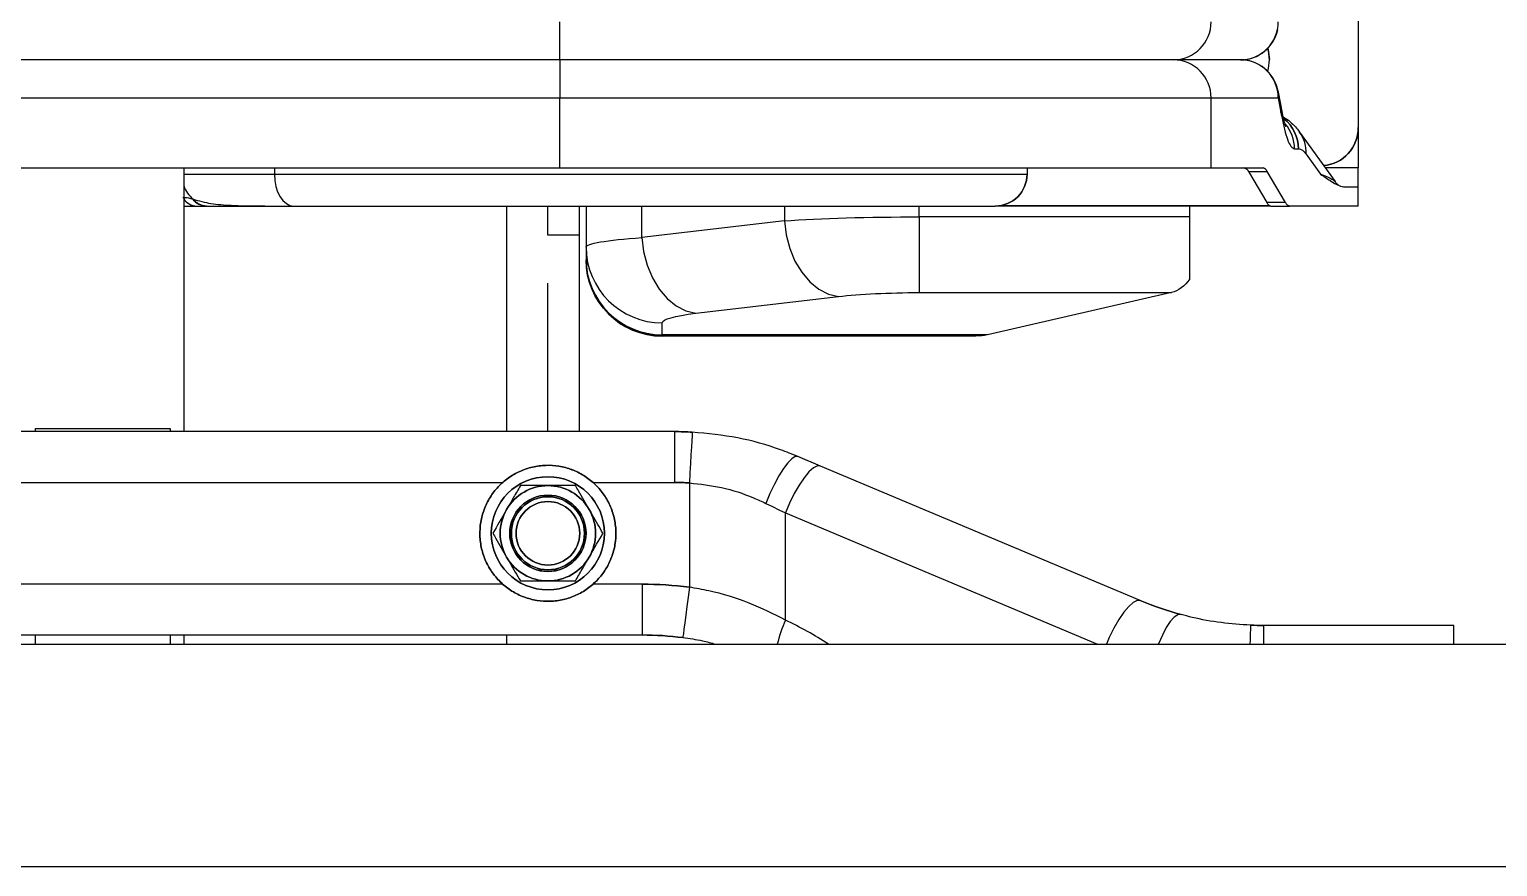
# Model space of a CAD drawing. Header units: inches. Extents: x -1851 to 6314, y -1304 to 4687.
# Drawn here: x -11.64 to -2.55, y 3146.52 to 3151.71 of the extents above; entities that cross this region are included whole.
import ezdxf

# ---------------------------------------------------------------- set-up
doc = ezdxf.new("R2010")
doc.units = ezdxf.units.IN
doc.header["$MEASUREMENT"] = 0

# ---------------------------------------------------------------- blocks, each defined once
blk = doc.blocks.new('2.4.20_7-7_Mid Plan View')
at = {"color": 7, "linetype": 'Continuous', "lineweight": 25}
for p, q in [((8.978616916656481, 1.149999979883432), (8.978616916656481, -1.149999972432852)), ((9.012066089630114, -0.08991097286343575), (9.012066089630114, 0.08991097286343575)), ((8.980066501617419, 0.08481782302260399), (8.980066501617419, -0.08481781557202339)), ((9.053566181182848, 0.07188011333346367), (9.053566181182848, -0.07188010588288307)), ((9.064566814422594, 0.07188011333346367), (9.064566814422594, -0.07188010588288307)), ((9.070566379547106, -0.07188010588288307), (9.070566379547106, 0.07188011333346367)), ((8.978616916656481, 0.01059669908136129), (8.980066501617419, 0.01059669908136129)), ((9.012066089630114, 0.01059669908136129), (9.012566768646227, 0.01059669908136129)), ((9.012566768646227, 0.01059669908136129), (9.012566768646227, -0.01059669628739357)), ((8.980066501617419, -0.01059669628739357), (8.978616916656481, -0.01059669628739357)), ((9.012566768646227, -0.01059669628739357), (9.012066089630114, -0.01059669628739357)), ((8.980066501617419, -0.01269999891519547), (8.978616916656481, -0.01269999891519547)), ((9.053566181182848, -0.01269999891519547), (9.012066089630114, -0.01269999891519547)), ((9.047566616058337, -0.01269999891519547), (9.047566616058337, -0.01473612524569035)), ((9.047566616058337, -0.01473612524569035), (9.047566616058337, -0.01628236658871174)), ((9.048649036407458, -0.01415961142629385), (9.048646175384516, -0.01416824106127024)), ((9.047566616058337, -0.03002114966511726), (9.047566616058337, -0.14038011059165)), ((8.980066501617419, -0.06349999830126762), (8.978616916656481, -0.06349999830126762)), ((9.047566616058337, -0.06349999830126762), (9.012066089630114, -0.06349999830126762)), ((9.042993747711169, -0.07000239565968513), (9.047566616058337, -0.07000239565968513)), ((9.042993747711169, -0.07493000105023384), (9.042993747711169, -0.07000239565968513)), ((9.053566181182848, -0.07188010588288307), (9.064566814422594, -0.07188010588288307)), ((9.053566181182848, -0.07188010588288307), (9.053566181182848, -0.1743337325751781)), ((9.070566379547106, -0.07188010588288307), (9.064566814422594, -0.07188010588288307)), ((9.064566814422594, -0.07188010588288307), (9.064566814422594, -0.1743337325751781)), ((9.070566379547106, -0.168394397944212), (9.070566379547106, -0.07188010588288307)), ((9.070566379547106, -0.07188010588288307), (9.076565944671618, -0.07188010588288307)), ((9.039223873138415, -0.07600000128149986), (9.039100849151598, -0.07600000128149986)), ((9.041102611541735, -0.07600000128149986), (9.039223873138415, -0.07600000128149986)), ((9.047566616058337, -0.07600000128149986), (9.041102611541735, -0.07600000128149986)), ((9.047566616058337, -0.07493000105023384), (9.042993747711169, -0.07493000105023384)), ((8.988065921783434, -0.08481781557202339), (8.980066501617419, -0.08481781557202339)), ((9.045239650726305, -0.1072132028639317), (9.04260083389281, -0.0847867988049984)), ((9.012066089630114, -0.08991097286343575), (9.004066669464098, -0.08991097286343575)), ((9.027100765228258, -0.08799999579787254), (9.027305805206286, -0.08799999579787254)), ((9.027100765228258, -0.1373486183583736), (9.027100765228258, -0.08799999579787254)), ((9.027305805206286, -0.08799999579787254), (9.029185497283923, -0.08799999579787254)), ((9.027305805206286, -0.139149721711874), (9.027305805206286, -0.08799999579787254)), ((9.004000865936266, -0.09225906059145927), (8.987587177276598, -0.09225906059145927)), ((9.03068276596068, -0.09327207878232002), (9.033321582794176, -0.1156984828412533)), ((8.982411586761462, -0.107378538697958), (8.99926587295531, -0.107378538697958)), ((9.006639682769762, -0.112899836152792), (9.008154117584215, -0.10929961130023)), ((8.985478603363024, -0.1632003895938396), (9.006639682769762, -0.112899836152792)), ((9.04585953903197, -0.1284263990819454), (9.033942424774157, -0.1284263990819454)), ((9.033942424774157, -0.1284263990819454), (9.033942424774157, -0.1681241057813168)), ((9.04585953903197, -0.171000000089407), (9.04585953903197, -0.1284263990819454)), ((9.033942424774157, -0.1681241057813168), (9.027305805206286, -0.139149721711874)), ((9.047566616058337, -0.1837557666003704), (9.047566616058337, -0.14038011059165)), ((9.053566181182848, -0.1453801058232784), (9.052566730499255, -0.1453801058232784)), ((9.070566379547106, -0.1789599172770977), (9.070566379547106, -0.168394397944212)), ((9.036112987518298, -0.171000000089407), (9.04585953903197, -0.171000000089407)), ((9.04585953903197, -0.171000000089407), (9.047566616058337, -0.171000000089407)), ((9.053566181182848, -0.1743337325751781), (9.064566814422594, -0.1743337325751781)), ((9.053566181182848, -0.1743337325751781), (9.053566181182848, -0.1825082562863827)), ((9.064566814422594, -0.1743337325751781), (9.064566814422594, -0.1848992519080639)), ((9.053014003753649, -0.1802006028592587), (9.048118793487536, -0.1830937527120113)), ((9.053014003753649, -0.1802006028592587), (9.053014003753649, -0.1831702701747417)), ((8.981566631317126, -0.2125000022351742), (8.981566631317126, -0.1825890205800533)), ((9.047566616058337, -0.1837557666003704), (9.047566616058337, -0.1867254488170147)), ((9.048118793487536, -0.1860634349286556), (9.048118793487536, -0.1830937527120113)), ((9.048118793487536, -0.1860634349286556), (9.053014003753649, -0.1831702701747417)), ((9.047566616058337, -0.1975000016391277), (9.047566616058337, -0.1867254488170147)), ((9.064566814422594, -0.1848992519080639), (9.062281810760485, -0.1853283308446407)), ((9.065760814666735, -0.1848357133567333), (9.063310825347887, -0.1852980367839336)), ((9.059206211090075, -0.188246127218008), (9.051401340484606, -0.1938375644385815)), ((9.055711948394762, -0.1893079988658428), (9.052566730499255, -0.191561546176672)), ((9.056566440582262, -0.1874641589820385), (9.056566440582262, -0.1880715899169445)), ((9.050565921783434, -0.1954260878264904), (9.050565921783434, -0.1975000016391277)), ((9.047566616058337, -0.1975000016391277), (9.050565921783434, -0.1975000016391277)), ((9.050565921783434, -0.1975000016391277), (9.053566181182848, -0.1975000016391277)), ((9.059900485992419, -0.1975000016391277), (9.053566181182848, -0.1975000016391277)), ((9.087566577911364, -0.1975000016391277), (9.059900485992419, -0.1975000016391277)), ((8.978616916656481, -0.2125000022351742), (8.981566631317126, -0.2125000022351742))]:
    blk.add_line(p, q, dxfattribs=at)
at = {"color": 8, "linetype": 'Continuous', "lineweight": 25}
for p, q in [((8.988065921783434, -0.06289437040686607), (8.988065921783434, 0.06289437040686607)), ((9.004066669464098, 0.06289437040686607), (9.004066669464098, -0.06289437040686607)), ((9.052566730499255, -0.01269999891519547), (9.052566730499255, -0.02696575224399567)), ((9.052566730499255, -0.02696575224399567), (9.052566730499255, -0.1453801058232784)), ((9.053566181182848, -0.02696575224399567), (9.052566730499255, -0.02696575224399567)), ((8.988065921783434, -0.08481781557202339), (8.988065921783434, -0.07710563018918037)), ((9.004066669464098, -0.07710563018918037), (9.004066669464098, -0.08991097286343575)), ((9.04260083389281, -0.0847867988049984), (9.047566616058337, -0.0847867988049984)), ((8.99926587295531, -0.107378538697958), (8.978616916656481, -0.1564603261649609)), ((9.047566616058337, -0.1072132028639317), (9.045239650726305, -0.1072132028639317)), ((9.04585953903197, -0.1284263990819454), (9.047566616058337, -0.1284263990819454)), ((9.04766389083861, -0.1413606815040112), (9.04766389083861, -0.1834765933454037)), ((8.981566631317126, -0.1825890205800533), (8.978616916656481, -0.1825890205800533)), ((9.053566181182848, -0.1975000016391277), (9.053566181182848, -0.192286666482687))]:
    blk.add_line(p, q, dxfattribs=at)
at = {"color": 7, "linetype": 'Continuous', "lineweight": 25, "flags": 128}
for points in [[(9.052566730499255, -0.02696575224399567), (9.051591121673571, -0.02702446095645428), (9.050652706146227, -0.02719832956790924), (9.049788677215563, -0.02748067863285542), (9.04903050613402, -0.02786065824329853), (9.048408710479723, -0.02832366153597832), (9.047947132110583, -0.02885190024971962), (9.047661983489977, -0.02942507155239582), (9.047566616058337, -0.03002114966511726)], [(9.04260083389281, -0.0847867988049984), (9.040389263153063, -0.08506327494978905), (9.03825398635863, -0.08562296256422997), (9.036268436431872, -0.08644653484225273), (9.034501277923571, -0.08750559017062187), (9.033014499664294, -0.08876359090209007), (9.031857692718493, -0.09017712995409966), (9.031070911407458, -0.09169743582606316), (9.03068276596068, -0.09327207878232002)], [(8.987587177276598, -0.09225906059145927), (8.986039363861071, -0.09205882623791695), (8.98455067825316, -0.09186628088355064), (8.983179294586169, -0.0916888378560543), (8.98197671127318, -0.09153329953551292), (8.980990612030016, -0.09140565618872643), (8.9802572364807, -0.09131081029772758), (8.979805194854723, -0.0912524051964283), (8.979653560638415, -0.09123268350958824)], [(9.011987888336169, -0.09270631894469261), (9.011834346771227, -0.09269772097468376), (9.011380397796618, -0.09267226979136467), (9.01064225387572, -0.09263094142079353), (9.009648525238024, -0.0925753228366375), (9.008438312530505, -0.09250754490494728), (9.007057392120348, -0.09243021532893181), (9.005559169769281, -0.09234631434082985), (9.004000865936266, -0.09225906059145927)], [(9.000780307769762, -0.104274895042181), (9.000271999359118, -0.1053156368434429), (8.999767505645739, -0.1063503436744213), (8.99926587295531, -0.107378538697958)], [(9.008154117584215, -0.10929961130023), (9.008137905120837, -0.1088939271867275), (9.007804119110094, -0.1083719842135906), (9.007167064666735, -0.107756283134222), (9.00625535202025, -0.1070733778178692), (9.005108081817614, -0.1063527055084705), (9.003772937774645, -0.1056253351271152), (9.002310001373278, -0.1049226336181164), (9.000780307769762, -0.104274895042181)], [(9.006639682769762, -0.112899836152792), (9.00665875625609, -0.1123974658548832), (9.006348812103258, -0.1117797382175922), (9.005725109100329, -0.1110740564763546), (9.004815303802484, -0.1103117354214191), (9.003658496856676, -0.1095266006886959), (9.002307140350329, -0.1087534986436367), (9.000821315765368, -0.1080267317593098), (8.99926587295531, -0.107378538697958)], [(9.045239650726305, -0.1072132028639317), (9.04302807998656, -0.1074896864593029), (9.040892803192133, -0.1080493666231632), (9.038907253265368, -0.1088729463517666), (9.037140094757067, -0.1099320016801357), (9.035652362823473, -0.1111899949610233), (9.034496509551989, -0.1126035340130329), (9.033709728240954, -0.114123847335577), (9.033321582794176, -0.1156984828412533)], [(9.072388851165758, -0.183266919106245), (9.072155200958239, -0.1833244971930981), (9.070597850799548, -0.1835000030696392), (9.070595943450915, -0.1835000030696392)]]:
    blk.add_lwpolyline(points, dxfattribs=at)
at = {"color": 8, "linetype": 'Continuous', "lineweight": 25, "flags": 128}
for points in [[(8.985478603363024, -0.1632003895938396), (8.985497676849352, -0.1626980118453503), (8.98518773269652, -0.1620802842080593), (8.984564983367907, -0.1613746099174023), (8.983654224395739, -0.1606122814118862), (8.982497417449938, -0.1598271541297436), (8.98114606094359, -0.1590540520846844), (8.97966023635863, -0.1583272777497768), (8.978616916656481, -0.1578808389604092)], [(8.983278476715075, -0.1696162186563015), (8.983239376068102, -0.1691089533269405), (8.982875072479235, -0.1685352735221386), (8.98219987106322, -0.1679194532334805), (8.981243335723864, -0.1672875843942165), (8.980046474456774, -0.166666429489851), (8.978657924652087, -0.1660823039710522), (8.978616916656481, -0.1660667173564434)], [(8.981607639312731, -0.1805648170411587), (8.98145409774779, -0.1805585883557796), (8.980999195098864, -0.1805401556193829), (8.980260097503649, -0.1805102340877056), (8.97926636886596, -0.1804699562489986), (8.978616916656481, -0.1804436556994915)], [(9.062281810760485, -0.1853283308446407), (9.06284829330443, -0.1853494606912136), (9.063311779022204, -0.18529998883605)]]:
    blk.add_lwpolyline(points, dxfattribs=at)
at = {"color": 7, "linetype": 'Continuous', "lineweight": 25}
for centre, radius in [((8.996066346217159, -0.06999999856355998), 0.008899999999999655), ((8.996066346217159, -0.06999999856355998), 0.00600000000000227), ((8.996066346217159, -0.06999999856355998), 0.005749999999998731), ((8.996066346217159, -0.06999999856353156), 0.004999999999998858)]:
    blk.add_circle(centre, radius, dxfattribs=at)
at = {"color": 8, "linetype": 'Continuous', "lineweight": 25}
for centre, radius, start, end in [((9.05006497036609, -0.0147955711231873), 0.002499061435703047, 123.0133446823232, 178.6369606093499), ((9.052465829035416, -0.0173696400366623), 0.004983844842337367, 110.4535892180296, 140.0323292641681), ((9.052470611393705, -0.01737072249079574), 0.004991559840776079, 110.6545311119014, 139.9610563619153), ((8.973631956860604, -0.1269663349384871), 0.02146540618661859, 65.85715274544158, 76.57147005211647), ((8.930066346217156, -0.08239870067220068), 0.05800000000000118, 326.833576215838, 334.4888416103129), ((9.056576592455603, -0.1820552845399845), 0.006016313942069017, 269.9033195776952, 321.6640282345666), ((9.056570529854408, -0.1814290564304883), 0.006035103936963979, 269.9611774617908, 310.7007223614613), ((9.064966767025563, -0.1809102737053649), 0.004008978571453368, 264.2744068641356, 281.5630508133006), ((9.055886272710492, -0.1836017744164735), 0.005708886619447907, 268.2501666162738, 305.5823720997189)]:
    blk.add_arc(centre, radius, start, end, dxfattribs=at)
at = {"color": 7, "linetype": 'Continuous', "lineweight": 25}
for centre, radius, start, end in [((9.050246263185638, -0.01631140570461298), 0.002679804469939183, 126.5856385523614, 179.3791146465931), ((9.050245707819887, -0.01631762749329368), 0.002679247290924541, 126.6559204591938, 179.3826385003943), ((8.996066346217159, -0.06999999856355998), 0.01070000000000093, 103.1250000000065, 114.3749999999955), ((8.996066346217159, -0.06999999856355998), 0.01069999999999899, 91.87499999999238, 103.1250000000065), ((8.996066346217159, -0.06999999856355998), 0.01069999999999881, 80.62499999999986, 91.87499999999238), ((8.996066346217159, -0.06999999856355998), 0.01070000000000011, 69.37500000000419, 80.62499999999986), ((8.996066346217159, -0.06999999856355998), 0.01070000000000011, 58.1249999999924, 69.37500000000419), ((8.996066346217159, -0.06999999856355998), 0.01070000000000002, 125.6249999999912, 136.8750000000164), ((8.996066346217159, -0.06999999856355998), 0.01070000000000093, 114.3749999999955, 125.6249999999912), ((8.996066346217159, -0.06999999856355998), 0.01069999999999989, 46.87500000000569, 58.1249999999924), ((8.996066346217159, -0.06999999856355998), 0.01070000000000058, 35.62500000001278, 46.87500000000569), ((8.996066346217159, -0.06999999856355998), 0.01069999999999954, 148.125000000014, 159.3750000000062), ((8.996066346217159, -0.06999999856355998), 0.01070000000000002, 136.8750000000164, 148.125000000014), ((8.996066346217159, -0.06999999856355998), 0.007500000000001459, 120.0000000000059, 180), ((8.996066346217159, -0.06999999856355998), 0.007500000000001459, 59.99999999999407, 120.0000000000059), ((8.996066346217159, -0.06999999856355998), 0.007500000000001459, 0, 59.99999999999407), ((8.996066346217159, -0.06999999856355998), 0.01070000000000058, 24.37500000000446, 35.62500000001278), ((8.996066346217159, -0.06999999856355998), 0.01070000000000187, 159.3750000000062, 170.6250000000159), ((8.996066346217159, -0.06999999856355998), 0.01069999999999853, 13.12499999999773, 24.37500000000446), ((8.996066346217159, -0.06999999856355998), 0.01070000000000187, 170.6250000000159, 181.8750000000022), ((8.996066346217159, -0.06999999856355998), 0.01070000000000057, 1.875000000002146, 13.12499999999773), ((8.996066346217159, -0.06999999856355998), 0.01070000000000104, 181.8750000000022, 193.1250000000119), ((8.996066346217159, -0.06999999856355998), 0.007500000000001459, 180, 239.9999999999941), ((8.996066346217159, -0.06999999856355998), 0.007500000000001459, 300.0000000000048, 0), ((8.996066346217159, -0.06999999856355998), 0.01070000000000242, 350.6249999999887, 1.875000000002146), ((8.996066346217159, -0.06999999856355998), 0.01070000000000104, 193.1250000000119, 204.3750000000045), ((8.996066346217159, -0.06999999856355998), 0.01070000000000134, 328.1249999999977, 339.3749999999915), ((8.996066346217159, -0.06999999856355998), 0.01070000000000242, 339.3749999999915, 350.6249999999887), ((8.996066346217159, -0.06999999856355998), 0.0106999999999986, 204.3750000000045, 215.6249999999967), ((8.996066346217159, -0.06999999856355998), 0.01070000000000134, 316.8749999999844, 328.1249999999977), ((9.039100637952448, -0.08799999856353224), 0.01200000000000272, 90, 180), ((9.039267259348197, -0.08796143888162078), 0.01196151628451896, 90.2078208231223, 180.1846883242248), ((9.04114490423915, -0.08795940234830368), 0.01195947584757865, 90.20261741796858, 180.1944765666943), ((8.996066346217159, -0.06999999856355998), 0.01070000000000227, 215.6249999999967, 226.874999999987), ((8.996066346217159, -0.06999999856355998), 0.01070000000000279, 226.874999999987, 238.1250000000052), ((8.996066346217159, -0.06999999856355998), 0.007500000000001459, 239.9999999999941, 300.0000000000048), ((8.996066346217159, -0.06999999856355998), 0.01069999999999986, 305.6249999999912, 316.8749999999844), ((8.996066346217159, -0.06999999856355998), 0.0107000000000033, 238.1250000000052, 249.3750000000089), ((8.996066346217159, -0.06999999856355998), 0.0107000000000033, 249.3750000000089, 260.6249999999998), ((8.996066346217159, -0.06999999856355998), 0.01070000000000222, 260.6249999999998, 271.8749999999907), ((8.996066346217159, -0.06999999856355998), 0.01070000000000231, 271.8749999999907, 283.1250000000015), ((8.996066346217159, -0.06999999856355998), 0.01070000000000231, 283.1250000000015, 294.3749999999999), ((8.996066346217159, -0.06999999856355998), 0.0106999999999986, 294.3749999999999, 305.6249999999912), ((8.930066346217156, -0.0848178170265328), 0.05000000000000222, 352.6287877880579, 0), ((8.930066346217156, -0.0848178170265328), 0.05800000000000379, 352.6287877880579, 0), ((8.96206634621716, -0.0899109707952448), 0.04200000000000065, 356.7950979491774, 0), ((8.96206634621716, -0.0899109707952448), 0.05000000000000052, 356.7950979491774, 0), ((9.052566346217159, -0.1403801070776467), 0.004999999999998858, 179.9999999999593, 270), ((9.031566346217158, -0.1825890263318115), 0.05000000000000238, 157.1840133452676, 164.9622104957296), ((9.064596261420153, -0.1683636076715516), 0.005970197525267743, 269.7173970353068, 359.7045055063402), ((9.07653649767406, -0.1683636076715516), 0.005970197525265776, 180.2954944936597, 270.2826029646916), ((9.052682985918583, -0.1793632160041341), 0.0009004385333241347, 291.5688168758184, 348.7690653735868), ((9.064596261420139, -0.1789291270044089), 0.005970197525279368, 269.7173970354054, 359.704505506245), ((9.064566346217159, -0.1789599125320649), 0.006000000000003063, 281.5751545752809, 0), ((9.07656634621716, -0.1789599125320649), 0.005999999999999652, 180, 258.4248454247622), ((9.076536497674066, -0.1789291270044373), 0.005970197525269449, 180.2954944936597, 270.2826029646268), ((9.031566346217158, -0.1825890263318115), 0.05000000000000263, 177.6797848110534, 180), ((9.048449859840947, -0.1839311800356995), 0.0009004940048711581, 111.5707412087043, 168.7671410403733), ((9.052683003696412, -0.1823328981478767), 0.0009004182079928646, 291.5681117125671, 348.7697705369916), ((9.070600637952449, -0.1764999985635143), 0.007000000000002837, 254.7366798827763, 284.807812702024), ((9.048449793544759, -0.1869008069555491), 0.0009004182079827856, 111.5681117116398, 168.7697705366313), ((9.059900637952449, -0.1914999985635291), 0.005999999999999575, 185.0710830415872, 270)]:
    blk.add_arc(centre, radius, start, end, dxfattribs=at)
at = {"color": 7, "linetype": 'Continuous', "lineweight": 25, "extrusion": (0, 0, -1)}
for centre, major_axis, ratio, start_param, end_param in [((9.041103065522005, -0.1059999985635329), (0, 0.02999999999999997), 0.07059807471688373, 0, 0.7853981633965951), ((9.029185280950752, -0.1059999985635329), (0, 0.01799999999999724), 0.1176634578614907, 0, 0.7853981633965995), ((9.043741834101876, -0.1284264054347375), (0, 0.02999999999999997), 0.07059807471688373, 0.7853981633965146, 1.570796326794897), ((9.031824049530623, -0.1284264054347375), (0, 0.01800000000000407), 0.1176634578614461, 0.7853981633977938, 1.570796326794897), ((9.057100637952441, -0.137348622416738), (-0.02999999999999997, 0), 0.5137614678899354, 6.166060387483305, 6.283185307179586), ((9.04585977634338, -0.1674036682883013), (-0.01200000000000272, 0), 0.5137614678897049, 5.66035872176779, 6.166060387482683), ((9.01256634621716, -0.1880715860740452), (-0.04399999999999916, 0), 0.1432846062743171, 3.141592653589792, 3.338988213439259)]:
    blk.add_ellipse(centre, major_axis=major_axis, ratio=ratio, start_param=start_param, end_param=end_param, dxfattribs=at)
at = {"color": 8, "linetype": 'Continuous', "lineweight": 25, "extrusion": (0, 0, -1)}
blk.add_ellipse((9.052566346217159, -0.1856222079666168), major_axis=(0.001407997862649493, 0.008289600608815124), ratio=0.1648164846434787, start_param=2.341151966125453, end_param=2.976790954809462, dxfattribs=at)
at = {"color": 7, "linetype": 'Continuous', "lineweight": 25}
for points, knots in [([(9.048932277679437, -0.0125573668628931), (9.048918763264833, -0.01285575499616698), (9.048895045816057, -0.0133794184679914), (9.048723034245523, -0.01392493506773462), (9.048649036407458, -0.01415961142629385)], [0, 0, 0, 0, 0.5698089504762485, 1, 1, 1, 1]), ([(9.048646175384516, -0.01416824106127024), (9.048390836657386, -0.01508732789295664), (9.047876795265427, -0.01693760998534799), (9.047633269165662, -0.02048511070066183), (9.047558068844804, -0.02476255707256314), (9.047563757363807, -0.02826236479197064), (9.047566616058337, -0.03002114966511726)], [0, 0, 0, 0, 0.2119843985002478, 0.4267615669167993, 0.7119261497643443, 1, 1, 1, 1]), ([(9.047566616058337, -0.0162887591868639), (9.047566616058344, -0.01664448707163046), (9.047566616058337, -0.01770695706008496), (9.047566616058337, -0.01953114406154555), (9.047566616058337, -0.02164386769388216), (9.047566616058337, -0.02329280727965966), (9.047566616058344, -0.02455219688391708), (9.047566616058337, -0.02557241696862889), (9.047566616058337, -0.02639422242168621), (9.047566616058337, -0.02712214204842667), (9.047566616058337, -0.02770276005634287), (9.047566616058337, -0.02816414290106195), (9.047566616058337, -0.02854432025941378), (9.047566616058337, -0.02895307480716269), (9.04756661605835, -0.02928269333420985), (9.04756661605833, -0.02957607268191964), (9.047566616058344, -0.02977274559162879), (9.047566616058344, -0.02992165987333806), (9.047566616058337, -0.03002114966511726)], [0, 0, 0, 0, 0.1149251632923694, 0.3432526438044843, 0.4917155902589621, 0.6032327023549183, 0.6895115784710353, 0.7397803905886616, 0.7962021855792382, 0.8403874042948573, 0.869881315987835, 0.8981042727200886, 0.9202097024348492, 0.9348893036765249, 0.9673877905770151, 0.9755109040620401, 0.9836388086668274, 1, 1, 1, 1]), ([(8.996066295623766, -0.06133974343538284), (8.995789918308102, -0.06149930885376875), (8.994568514584746, -0.06220448176438254), (8.993298830317567, -0.06293758984244846), (8.992316448211657, -0.06350481137633324)], [0, 0, 0, 0, 0.2262784289778429, 1, 1, 1, 1]), ([(8.999816143035876, -0.06350481137633324), (8.999727411483054, -0.06345346715781375), (8.998461820147039, -0.06272113693208325), (8.997220544504703, -0.06200534793336487), (8.996066295623766, -0.06133974343538284)], [0, 0, 0, 0, 0.07011074609961286, 1, 1, 1, 1]), ([(8.992316448211657, -0.06350481137633324), (8.992006805196876, -0.06368347142336006), (8.99073760406694, -0.06441578419236293), (8.989501292964189, -0.06512994152839724), (8.988566600799548, -0.06566986814141273)], [0, 0, 0, 0, 0.2439668603138713, 1, 1, 1, 1]), ([(9.003565990447985, -0.06566986814141273), (9.002957143633655, -0.06531822729908754), (9.001728114141489, -0.06460839856106304), (9.000457373598525, -0.06387492880608647), (8.999816143035876, -0.06350481137633324)], [0, 0, 0, 0, 0.4953882866245476, 1, 1, 1, 1]), ([(8.988566600799548, -0.06566986814141273), (8.988566600799548, -0.06637309871530306), (8.988566600799548, -0.06779244093621628), (8.988566600799548, -0.06925970603003861), (8.988566600799548, -0.06999999657273293)], [0, 0, 0, 0, 0.4954623088867606, 1, 1, 1, 1]), ([(9.003565990447985, -0.06999999657273293), (9.003565990447985, -0.0698973166067276), (9.003565990448, -0.0684350697024172), (9.003565990447992, -0.0670021589407952), (9.003565990447985, -0.06566986814141273)], [0, 0, 0, 0, 0.07022067593795363, 1, 1, 1, 1]), ([(8.988566600799548, -0.06999999657273293), (8.988566600799548, -0.07010267653873825), (8.988566600799555, -0.07156492344304866), (8.988566600799555, -0.07299783420467065), (8.988566600799548, -0.07433012500405312)], [0, 0, 0, 0, 0.07022067593795363, 1, 1, 1, 1]), ([(9.003565990447985, -0.07433012500405312), (9.003565990447985, -0.07362689692223512), (9.003565990447985, -0.07220755494250852), (9.003565990447985, -0.07074028966218293), (9.003565990447985, -0.06999999657273293)], [0, 0, 0, 0, 0.495460637294494, 1, 1, 1, 1]), ([(8.988566600799548, -0.07433012500405312), (8.989175447876445, -0.07468176539401838), (8.990404478937226, -0.07539159381872196), (8.991675217909592, -0.07612506883035053), (8.992316448211657, -0.07649518921971321)], [0, 0, 0, 0, 0.4953878679938091, 1, 1, 1, 1]), ([(8.999816143035876, -0.07649518921971321), (9.000798524480619, -0.07592796642492772), (9.002068207372158, -0.07519485701811846), (9.003289613072777, -0.07448968907456788), (9.003565990447985, -0.07433012500405312)], [0, 0, 0, 0, 0.7737218885866788, 1, 1, 1, 1]), ([(8.992316448211657, -0.07649518921971321), (8.992405179802649, -0.0765465308863611), (8.993670786496384, -0.07727883328544749), (8.994912053633318, -0.0779946357905601), (8.996066295623766, -0.0786602534353733)], [0, 0, 0, 0, 0.0701099254861113, 1, 1, 1, 1]), ([(8.996066295623766, -0.0786602534353733), (8.997001430769696, -0.07812054202904051), (8.998238022706733, -0.07740684542986287), (8.999506832230754, -0.07667387338665321), (8.999816143035876, -0.07649518921971321)], [0, 0, 0, 0, 0.7562196694904899, 1, 1, 1, 1]), ([(8.979653560638415, -0.09123268350958824), (8.97951569463282, -0.09226800735646634), (8.979282276927695, -0.09402088991336655), (8.978810175676362, -0.09569946147141195), (8.978616916656481, -0.09638660028576851)], [0, 0, 0, 0, 0.5906407379034817, 0.9999999999999999, 0.9999999999999999, 0.9999999999999999, 0.9999999999999999]), ([(8.982411586761462, -0.107378538697958), (8.983353989165924, -0.1055077585130277), (8.985267281416288, -0.1017096472040464), (8.986850707173819, -0.09650682634145369), (8.987408674694631, -0.09328861651110287), (8.987587177276598, -0.09225906059145927)], [0, 0, 0, 0, 0.397637364503635, 0.80729472289555, 1, 1, 1, 1]), ([(9.004000865936266, -0.09225906059145927), (9.00380721959191, -0.09395916001653859), (9.003412807323588, -0.09742186452993451), (9.002104477281431, -0.1014137555349635), (9.001078835378404, -0.103629864985578), (9.000780307769762, -0.104274895042181)], [0, 0, 0, 0, 0.4061036449963016, 0.8271380506993568, 1, 1, 1, 1]), ([(9.008154117584215, -0.10929961130023), (9.008510106443634, -0.108407438453753), (9.009722028924504, -0.1053701402325373), (9.011281866140042, -0.09985352934720026), (9.011750484008903, -0.0951096126183586), (9.011987888336169, -0.09270631894469261)], [0, 0, 0, 0, 0.1702665515638503, 0.579652582155864, 1, 1, 1, 1]), ([(8.981607639312731, -0.1805648170411587), (8.981712996670122, -0.1790192884915598), (8.981926923680358, -0.1758811089656831), (8.982606469888385, -0.1722350655495006), (8.983130232978564, -0.17019393250294), (8.983278476715075, -0.1696162186563015)], [0, 0, 0, 0, 0.4102907881150988, 0.8330911462324322, 0.9999999999999999, 0.9999999999999999, 0.9999999999999999, 0.9999999999999999]), ([(9.062281810760485, -0.1853283308446407), (9.06206470200063, -0.1853671686629923), (9.061095357833207, -0.1855405712134086), (9.059562623444474, -0.1858739096793158), (9.057955277215651, -0.1863570811517832), (9.056804820811823, -0.1868914894497777), (9.056646759718728, -0.1872712053868781), (9.056566440582262, -0.1874641589820385)], [0, 0, 0, 0, 0.06392055631916088, 0.2853916096591312, 0.5110501467026596, 0.7515389193813825, 1, 1, 1, 1]), ([(9.06159039688109, -0.1856420002877712), (9.061529497605914, -0.1857612121380328), (9.061265849450987, -0.1862773099778963), (9.060640338374565, -0.1870042621913797), (9.059895673175053, -0.1877324405522245), (9.059405487508254, -0.1880976554730864), (9.059206211090075, -0.188246127218008)], [0, 0, 0, 0, 0.09665598736893885, 0.418447882313623, 0.7635801476019181, 1, 1, 1, 1]), ([(9.063341342926012, -0.1853010319173336), (9.063156693369518, -0.1853315548071635), (9.062492400665125, -0.1854413635357162), (9.06161806268079, -0.1856297102130213), (9.060757330946895, -0.1858438101218098), (9.060258340410488, -0.1859952994582841), (9.060042675136689, -0.186083643818364), (9.060075818415388, -0.1860676373075876), (9.060082637786852, -0.1860643438994884)], [0, 0, 0, 0, 0.09870386621446982, 0.3550956713072793, 0.5854891698517076, 0.7843542131503516, 0.9556299562646119, 1, 1, 1, 1]), ([(9.052566730499255, -0.191561546176672), (9.052563550304445, -0.1915658625898118), (9.05219677997287, -0.1920636724308338), (9.051479964287818, -0.1931901227448805), (9.05066606505957, -0.1944747880017701), (9.050582608423898, -0.1952675749561763), (9.050565921783434, -0.1954260878264904)], [0, 0, 0, 0, 0.003350018138809261, 0.3863559736392916, 0.8773056551483088, 0.9999999999999999, 0.9999999999999999, 0.9999999999999999, 0.9999999999999999]), ([(9.051401340484606, -0.1938375644385815), (9.051274957021594, -0.1939353923943372), (9.051098542405935, -0.194071947294816), (9.050980786938862, -0.1942591269969114), (9.050947391509997, -0.1943122111260891)], [0, 0, 0, 0, 0.7164001834119238, 0.9999999999999999, 0.9999999999999999, 0.9999999999999999, 0.9999999999999999]), ([(9.050629817962633, -0.1949736587703228), (9.050626885499614, -0.194980147394574), (9.050619918490856, -0.1949955632076978), (9.050619544259757, -0.1950125491359245), (9.050619327545153, -0.1950223855674267)], [0, 0, 0, 0, 0.4209070372066204, 1, 1, 1, 1])]:
    blk.add_open_spline(points, degree=3, knots=knots, dxfattribs=at)
blk = doc.blocks.new('2.4.20_8_Plan View')
at = {"color": 7, "linetype": 'Continuous', "lineweight": 25}
for p, q in [((9.507369041442857, 1.149999976158142), (9.507369041442857, -1.149999976158142)), ((9.542368888854973, 1.115000009536743), (9.542368888854973, -1.115000009536743)), ((9.473919868469224, -0.08991097658872604), (9.473919868469224, 0.08991096913814545)), ((9.50591945648192, 0.08481781929731369), (9.50591945648192, -0.08481781929731369)), ((9.41542005538939, -0.07188010960817337), (9.41542005538939, 0.07188010960817337)), ((9.421419620513902, 0.07188010960817337), (9.421419620513902, -0.07188010960817337)), ((9.43241977691649, 0.07188010960817337), (9.43241977691649, -0.07188010960817337)), ((9.473919868469224, 0.010596695356071), (9.473419666290269, 0.010596695356071)), ((9.473419666290269, 0.010596695356071), (9.473419666290269, -0.01059670001268387)), ((9.507369041442857, 0.010596695356071), (9.50591945648192, 0.010596695356071)), ((9.473419666290269, -0.01059670001268387), (9.473919868469224, -0.01059670001268387)), ((9.50591945648192, -0.01059670001268387), (9.507369041442857, -0.01059670001268387)), ((9.43241977691649, -0.01270000264048576), (9.473919868469224, -0.01270000264048576)), ((9.43841981887816, -0.01270000264048576), (9.43841981887816, -0.01473612897098064)), ((9.50591945648192, -0.01270000264048576), (9.507369041442857, -0.01270000264048576)), ((9.43733692169188, -0.01415961515158415), (9.43733978271483, -0.01416824478656054)), ((9.43841981887816, -0.01473612897098064), (9.43841981887816, -0.01628237031400204)), ((9.43841981887816, -0.03002115339040756), (9.43841981887816, -0.1403801143169403)), ((9.43841981887816, -0.06350000202655792), (9.473919868469224, -0.06350000202655792)), ((9.50591945648192, -0.06350000202655792), (9.507369041442857, -0.06350000202655792)), ((9.473919868469224, -0.07000239938497543), (9.450585365295396, -0.07000239938497543)), ((9.41542005538939, -0.07188010960817337), (9.40942001342772, -0.07188010960817337)), ((9.41542005538939, -0.07188010960817337), (9.421419620513902, -0.07188010960817337)), ((9.41542005538939, -0.1683944016695023), (9.41542005538939, -0.07188010960817337)), ((9.43241977691649, -0.07188010960817337), (9.421419620513902, -0.07188010960817337)), ((9.421419620513902, -0.07188010960817337), (9.421419620513902, -0.1743337363004684)), ((9.43241977691649, -0.07188010960817337), (9.43241977691649, -0.1743337363004684)), ((9.43841981887816, -0.07493000477552414), (9.473919868469224, -0.07493000477552414)), ((9.43841981887816, -0.07600000500679016), (9.444882869720445, -0.07600000500679016)), ((9.444882869720445, -0.07600000500679016), (9.446762084960923, -0.07600000500679016)), ((9.446762084960923, -0.07600000500679016), (9.446885585784898, -0.07600000500679016)), ((9.44074678421019, -0.107213206589222), (9.443385601043687, -0.0847868025302887)), ((9.497920036315904, -0.08481781929731369), (9.50591945648192, -0.08481781929731369)), ((9.458680152893052, -0.08799999952316284), (9.456800937652574, -0.08799999952316284)), ((9.458680152893052, -0.1391497254371643), (9.458680152893052, -0.08799999952316284)), ((9.458885669708238, -0.08799999952316284), (9.458680152893052, -0.08799999952316284)), ((9.458885669708238, -0.1373486220836639), (9.458885669708238, -0.08799999952316284)), ((9.473919868469224, -0.08991097658872604), (9.481919765472398, -0.08991097658872604)), ((9.48198556900023, -0.09225906431674957), (9.498399257659898, -0.09225906431674957)), ((9.455303192138665, -0.09327208250761032), (9.452664375305162, -0.1156984865665436)), ((9.503574371337876, -0.1073785424232483), (9.486720561981187, -0.1073785424232483)), ((9.500507354736321, -0.1632003933191299), (9.479346752166734, -0.1128998398780823)), ((9.440126419067369, -0.1710000038146973), (9.440126419067369, -0.1284264028072357)), ((9.440126419067369, -0.1284264028072357), (9.45204401016234, -0.1284264028072357)), ((9.45204401016234, -0.1284264028072357), (9.45204401016234, -0.1681241095066071)), ((9.43841981887816, -0.1837557703256607), (9.43841981887816, -0.1403801143169403)), ((9.45204401016234, -0.1681241095066071), (9.458680152893052, -0.1391497254371643)), ((9.43241977691649, -0.1453801095485687), (9.433419704437242, -0.1453801095485687)), ((9.41542005538939, -0.178959921002388), (9.41542005538939, -0.1683944016695023)), ((9.440126419067369, -0.1710000038146973), (9.43841981887816, -0.1710000038146973)), ((9.44987297058104, -0.1710000038146973), (9.440126419067369, -0.1710000038146973)), ((9.43241977691649, -0.1743337363004684), (9.421419620513902, -0.1743337363004684)), ((9.421419620513902, -0.1743337363004684), (9.421419620513902, -0.1848992556333542)), ((9.43241977691649, -0.1743337363004684), (9.43241977691649, -0.182508260011673)), ((9.432971954345689, -0.180200606584549), (9.432971954345689, -0.183170273900032)), ((9.432971954345689, -0.180200606584549), (9.43786764144896, -0.1830937564373016)), ((9.43786764144896, -0.1860634386539459), (9.432971954345689, -0.183170273900032)), ((9.43786764144896, -0.1860634386539459), (9.43786764144896, -0.1830937564373016)), ((9.43841981887816, -0.1837557703256607), (9.43841981887816, -0.186725452542305)), ((9.504420280456529, -0.2125000059604645), (9.504420280456529, -0.1825890243053436)), ((9.420225620269761, -0.1848357170820236), (9.42267513275145, -0.1852980405092239)), ((9.421419620513902, -0.1848992556333542), (9.423704624176011, -0.185328334569931)), ((9.43841981887816, -0.197500005364418), (9.43841981887816, -0.186725452542305)), ((9.426779747009263, -0.1882461309432983), (9.434584617614732, -0.1938375681638718)), ((9.429419994354234, -0.1874641627073288), (9.429419994354234, -0.1880715936422348)), ((9.430274486541734, -0.1893080025911331), (9.433419704437242, -0.1915615499019623)), ((9.435420036315904, -0.1954260915517807), (9.435420036315904, -0.197500005364418)), ((9.398419857025132, -0.197500005364418), (9.42608547210692, -0.197500005364418)), ((9.42608547210692, -0.197500005364418), (9.43241977691649, -0.197500005364418)), ((9.435420036315904, -0.197500005364418), (9.43241977691649, -0.197500005364418)), ((9.43841981887816, -0.197500005364418), (9.435420036315904, -0.197500005364418)), ((9.507369041442857, -0.2125000059604645), (9.504420280456529, -0.2125000059604645))]:
    blk.add_line(p, q, dxfattribs=at)
at = {"color": 8, "linetype": 'Continuous', "lineweight": 25}
for p, q in [((9.481919765472398, 0.06289436668157578), (9.481919765472398, -0.06289437413215637)), ((9.497920036315904, -0.06289437413215637), (9.497920036315904, 0.06289436668157578)), ((9.433419704437242, -0.01270000264048576), (9.433419704437242, -0.02696575596928596)), ((9.43241977691649, -0.02696575596928596), (9.433419704437242, -0.02696575596928596)), ((9.433419704437242, -0.02696575596928596), (9.433419704437242, -0.1453801095485687)), ((9.481919765472398, -0.07710563391447067), (9.481919765472398, -0.08991097658872604)), ((9.497920036315904, -0.08481781929731369), (9.497920036315904, -0.07710563391447067)), ((9.443385601043687, -0.0847868025302887), (9.43841981887816, -0.0847868025302887)), ((9.43841981887816, -0.107213206589222), (9.44074678421019, -0.107213206589222)), ((9.486720561981187, -0.1073785424232483), (9.507369041442857, -0.1564603298902512)), ((9.440126419067369, -0.1284264028072357), (9.43841981887816, -0.1284264028072357)), ((9.438322544097886, -0.1413606852293015), (9.438322544097886, -0.183476597070694)), ((9.504420280456529, -0.1825890243053436), (9.507369041442857, -0.1825890243053436)), ((9.43241977691649, -0.197500005364418), (9.43241977691649, -0.1922866702079773))]:
    blk.add_line(p, q, dxfattribs=at)
at = {"color": 7, "linetype": 'Continuous', "lineweight": 25, "flags": 128}
for points in [[(9.433419704437242, -0.02696575596928596), (9.434395313262925, -0.02702446468174458), (9.435333251953118, -0.02719833329319954), (9.436197757720933, -0.02748068235814571), (9.436955451965318, -0.02786066196858883), (9.437577247619615, -0.02832366526126862), (9.438039302825914, -0.02885190397500992), (9.43832397460936, -0.02942507527768612), (9.43841981887816, -0.03002115339040756)], [(9.443385601043687, -0.0847868025302887), (9.44559717178344, -0.08506327867507935), (9.447732448577867, -0.08562296628952026), (9.449717998504624, -0.08644653856754303), (9.451484680175767, -0.08750559389591217), (9.452971935272203, -0.08876359462738037), (9.454128742218003, -0.09017713367938995), (9.45491504669188, -0.09169743955135345), (9.455303192138665, -0.09327208250761032)], [(9.47399806976317, -0.09270632266998291), (9.47415161132811, -0.09269772469997406), (9.474606037139878, -0.09267227351665497), (9.475344181060777, -0.09263094514608383), (9.476337432861314, -0.0925753265619278), (9.477548122405992, -0.09250754863023758), (9.478929042816148, -0.0924302190542221), (9.480427265167222, -0.09234631806612015), (9.48198556900023, -0.09225906431674957)], [(9.498399257659898, -0.09225906431674957), (9.499947071075425, -0.09205882996320724), (9.501435279846177, -0.09186628460884094), (9.50280666351317, -0.0916888415813446), (9.504009246826158, -0.09153330326080322), (9.504996299743638, -0.09140565991401672), (9.505728721618645, -0.09131081402301788), (9.506180763244615, -0.0912524089217186), (9.50633335113524, -0.09123268723487854)], [(9.477831840515123, -0.1092996150255203), (9.47784852981566, -0.1088939309120178), (9.478182315826402, -0.1083719879388809), (9.478818416595445, -0.1077562868595123), (9.479730606079087, -0.1070733815431595), (9.480878353118882, -0.1063527092337608), (9.482213020324693, -0.1056253388524055), (9.483676433563218, -0.1049226373434067), (9.485206127166734, -0.1042748987674713)], [(9.485206127166734, -0.1042748987674713), (9.48571395874022, -0.1053156405687332), (9.486218929290757, -0.1063503473997116), (9.486720561981187, -0.1073785424232483)], [(9.44074678421019, -0.107213206589222), (9.442958354949937, -0.1074896901845932), (9.44509363174437, -0.1080493703484535), (9.447079181671128, -0.1088729500770569), (9.448845863342271, -0.109932005405426), (9.450333118438706, -0.1111899986863136), (9.451489925384507, -0.1126035377383232), (9.452276229858384, -0.1141238510608673), (9.452664375305162, -0.1156984865665436)], [(9.479346752166734, -0.1128998398780823), (9.479327678680406, -0.1123974695801735), (9.47963714599608, -0.1117797419428825), (9.48026084899901, -0.1110740602016449), (9.481171131134019, -0.1103117391467094), (9.482327461242662, -0.1095266044139862), (9.48367881774901, -0.108753502368927), (9.485165119171135, -0.1080267354846001), (9.486720561981187, -0.1073785424232483)], [(9.479346752166734, -0.1128998398780823), (9.478845119476304, -0.1117071360349655), (9.478340148925767, -0.1105068773031235), (9.477831840515123, -0.1092996150255203)]]:
    blk.add_lwpolyline(points, dxfattribs=at)
at = {"color": 8, "linetype": 'Continuous', "lineweight": 25, "flags": 128}
for points in [[(9.500507354736321, -0.1632003933191299), (9.500489234924302, -0.1626980155706406), (9.500798225402818, -0.1620802879333496), (9.501421928405748, -0.1613746136426926), (9.502331733703599, -0.1606122851371765), (9.5034885406494, -0.1598271578550339), (9.504839897155748, -0.1590540558099747), (9.506325721740708, -0.1583272814750671), (9.507369041442857, -0.1578808426856995)], [(9.502707481384263, -0.1696162223815918), (9.502746582031236, -0.1691089570522308), (9.50311183929442, -0.1685352772474289), (9.503786087036119, -0.1679194569587708), (9.504742622375474, -0.1672875881195068), (9.50594043731688, -0.1666664332151413), (9.507328033447251, -0.1660823076963425), (9.507369041442857, -0.1660667210817337)], [(9.504379272460923, -0.180564820766449), (9.504532814025865, -0.1805585920810699), (9.50498771667479, -0.1805401593446732), (9.505725860595689, -0.1805102378129959), (9.506719589233384, -0.1804699599742889), (9.507369041442857, -0.1804436594247818)], [(9.423704624176011, -0.185328334569931), (9.423137664794908, -0.1853494644165039), (9.422674655914292, -0.1852999925613403)]]:
    blk.add_lwpolyline(points, dxfattribs=at)
at = {"color": 7, "linetype": 'Continuous', "lineweight": 25}
for centre, radius in [((9.489919819880498, -0.07000000228879344), 0.008899999999999655), ((9.489919819880498, -0.07000000228879344), 0.005999999999996759), ((9.489919819880498, -0.07000000228879344), 0.005749999999998731), ((9.489919819880498, -0.07000000228882186), 0.005000000000002268)]:
    blk.add_circle(centre, radius, dxfattribs=at)
for centre, radius, start, end in [((9.435742358717775, -0.0163171598312033), 0.002677610743829489, 0.6076514733757096, 53.37425174541888), ((9.489919819880498, -0.07000000228879344), 0.01069999999999989, 110.6249999999897, 121.8750000000078), ((9.489919819880498, -0.07000000228879344), 0.01069999999999951, 99.37500000000844, 110.6249999999897), ((9.489919819880498, -0.07000000228879344), 0.01070000000000216, 88.12500000001782, 99.37500000000844), ((9.489919819880498, -0.07000000228879344), 0.01070000000000216, 76.87500000003992, 88.12500000001782), ((9.489919819880498, -0.07000000228879344), 0.01069999999999712, 65.62500000000591, 76.87500000003992), ((9.489919819880498, -0.07000000228879344), 0.01070000000000137, 133.1250000000071, 144.3750000000173), ((9.489919819880498, -0.07000000228879344), 0.01070000000000111, 121.8750000000078, 133.1250000000071), ((9.489919819880498, -0.07000000228879344), 0.0106999999999986, 54.3750000000088, 65.62500000000591), ((9.489919819880498, -0.07000000228879344), 0.01069999999999862, 43.12500000001691, 54.3750000000088), ((9.489919819880498, -0.07000000228879344), 0.01070000000000164, 144.3750000000173, 155.6249999999964), ((9.489919819880498, -0.07000000228879344), 0.007500000000006813, 119.9999999999974, 180), ((9.489919819880498, -0.07000000228879344), 0.007500000000000606, 60.00000000004985, 119.9999999999974), ((9.489919819880498, -0.07000000228879344), 0.007499999999999992, 0, 60.00000000004985), ((9.489919819880498, -0.07000000228879344), 0.01069999999999862, 31.87500000001664, 43.12500000001691), ((9.489919819880498, -0.07000000228879344), 0.01069999999999752, 20.62500000001032, 31.87500000001664), ((9.489919819880498, -0.07000000228879344), 0.01070000000000192, 155.6249999999964, 166.8750000000023), ((9.489919819880498, -0.07000000228879344), 0.01069999999999906, 9.375000000011326, 20.62500000001032), ((9.489919819880498, -0.07000000228879344), 0.01070000000000227, 166.8750000000023, 178.124999999997), ((9.489919819880498, -0.07000000228879344), 0.01070000000000227, 358.124999999997, 9.375000000011326), ((9.489919819880498, -0.07000000228879344), 0.01070000000000227, 178.124999999997, 189.3750000000105), ((9.489919819880498, -0.07000000228879344), 0.007500000000006813, 180, 240.0000000000041), ((9.489919819880498, -0.07000000228879344), 0.007499999999999992, 299.9999999999501, 0), ((9.489919819880498, -0.07000000228879344), 0.01070000000000227, 346.8750000000023, 358.124999999997), ((9.489919819880498, -0.07000000228879344), 0.01069999999999906, 189.3750000000105, 200.6249999999947), ((9.489919819880498, -0.07000000228879344), 0.01070000000000098, 200.6249999999947, 211.874999999985), ((9.489919819880498, -0.07000000228879344), 0.01070000000000192, 335.6249999999964, 346.8750000000023), ((9.446885528145216, -0.08800000228882254), 0.01200000000000272, 0, 90), ((9.489919819880498, -0.07000000228879344), 0.01070000000000126, 211.874999999985, 223.12499999998), ((9.489919819880498, -0.07000000228879344), 0.01070000000000164, 324.3749999999843, 335.6249999999964), ((9.489919819880498, -0.07000000228879344), 0.01070000000000534, 223.12499999998, 234.3749999999891), ((9.489919819880498, -0.07000000228879344), 0.007500000000000606, 240.0000000000041, 299.9999999999501), ((9.489919819880498, -0.07000000228879344), 0.01069999999999644, 301.8749999999785, 313.1249999999855), ((9.489919819880498, -0.07000000228879344), 0.01069999999999781, 313.1249999999855, 324.3749999999843), ((9.489919819880498, -0.07000000228879344), 0.01070000000000534, 234.3749999999891, 245.6249999999804), ((9.489919819880498, -0.07000000228879344), 0.01070000000000305, 245.6249999999804, 256.8749999999657), ((9.489919819880498, -0.07000000228879344), 0.01070000000000238, 256.8749999999657, 268.1249999999818), ((9.489919819880498, -0.07000000228879344), 0.01070000000000238, 268.1249999999818, 279.3750000000085), ((9.489919819880498, -0.07000000228879344), 0.01069999999999951, 279.3750000000085, 290.6249999999895), ((9.489919819880498, -0.07000000228879344), 0.01069999999999951, 290.6249999999895, 301.8749999999785), ((9.555919819880486, -0.08481782075182309), 0.05799999999999494, 180, 187.371212211956), ((9.555919819880486, -0.08481782075182309), 0.0499999999999954, 180, 187.3712122119421), ((9.523919819880497, -0.08991097452053509), 0.05000000000000573, 180, 183.2049020508226), ((9.523919819880497, -0.08991097452053509), 0.04200000000000405, 180, 183.2049020508226), ((9.433419819880491, -0.140380110802937), 0.005000000000002268, 270, 4.071109992273302e-11), ((9.454419819880492, -0.1825890300571018), 0.05000000000000247, 15.03778950427034, 22.81598665473241), ((9.433305988101509, -0.1793607041879852), 0.0009038885914726096, 191.3501028508159, 248.3120148998992), ((9.454419819880492, -0.1825890300571018), 0.05000000000000222, 0, 2.320215188946566), ((9.426085528145208, -0.1915000022888194), 0.005999999999997947, 270, 354.9289169583989)]:
    blk.add_arc(centre, radius, start, end, dxfattribs=at)
at = {"color": 8, "linetype": 'Continuous', "lineweight": 25}
for centre, radius, start, end in [((9.421019717835222, -0.1809080601231017), 0.004011179845564199, 258.5469167245889, 275.7217238348908), ((9.429410414721573, -0.1820531185142613), 0.006018482751953492, 218.345979268359, 270.0911978609067)]:
    blk.add_arc(centre, radius, start, end, dxfattribs=at)
at = {"color": 7, "linetype": 'Continuous', "lineweight": 25}
for centre, major_axis, ratio, start_param, end_param in [((9.444883100575652, -0.1060000022888232), (0, 0.02999999999999997), 0.07059807471682689, 0, 0.7853981633964282), ((9.456800885146905, -0.1060000022888232), (0, 0.01799999999999724), 0.117663457861396, 0, 0.7853981633987102), ((9.44224433199578, -0.1284264091600278), (0, 0.02999999999999997), 0.07059807471682689, 0.7853981633963478, 1.570796326794897), ((9.45416211656702, -0.1284264091600278), (0, 0.01800000000000407), 0.1176634578613514, 0.7853981633964883, 1.570796326794897), ((9.428885528145209, -0.1373486261420283), (0.02999999999999997, 0), 0.5137614678899354, 6.16606038748331, 6.283185307179586), ((9.440126389754269, -0.1674036720135916), (0.01199999999999589, 0), 0.513761467889997, 5.660358721767893, 6.166060387482749), ((9.47341981988049, -0.1880715897993355), (0.04400000000000082, 0), 0.1432846062743115, 3.141592653589792, 3.338988213439287)]:
    blk.add_ellipse(centre, major_axis=major_axis, ratio=ratio, start_param=start_param, end_param=end_param, dxfattribs=at)
at = {"color": 8, "linetype": 'Continuous', "lineweight": 25}
blk.add_ellipse((9.433419819880491, -0.1856222116919071), major_axis=(-0.001407997862647788, 0.008289600608815126), ratio=0.1648164846436843, start_param=2.341151966126681, end_param=2.976790954814453, dxfattribs=at)
at = {"color": 7, "linetype": 'Continuous', "lineweight": 25}
for points, knots in [([(9.437054157257066, -0.0125573705881834), (9.43706746786556, -0.0128557599242356), (9.437090827775606, -0.0133794285490012), (9.437262898036273, -0.01392493944217676), (9.43733692169188, -0.01415961515158415)], [0, 0, 0, 0, 0.5698056402847581, 1, 1, 1, 1]), ([(9.43733978271483, -0.01416824478656054), (9.437595311344651, -0.01508732810839319), (9.438109731725149, -0.01693759119808647), (9.438353269353328, -0.02048511482013282), (9.4384276050977, -0.02476256379313213), (9.438422423052245, -0.0282623688268302), (9.43841981887816, -0.03002115339040756)], [0, 0, 0, 0, 0.2119866030918079, 0.4267632519303021, 0.7119268261883959, 1, 1, 1, 1]), ([(9.43841981887816, -0.0162887629121542), (9.43841981887816, -0.01664449079692076), (9.43841981887816, -0.01770696078537526), (9.43841981887816, -0.01953114778683585), (9.43841981887816, -0.02164387141917246), (9.43841981887816, -0.02329281100494995), (9.43841981887816, -0.02455220060920738), (9.43841981887816, -0.02557242069391918), (9.43841981887816, -0.02639422614697651), (9.43841981887816, -0.02712214577371697), (9.43841981887816, -0.02770276378163317), (9.43841981887816, -0.02816414662635225), (9.43841981887816, -0.02854432398470408), (9.43841981887816, -0.02895307853245299), (9.438419818878174, -0.02928269705950015), (9.43841981887816, -0.02957607640720994), (9.43841981887816, -0.02977274931691909), (9.43841981887816, -0.02992166359862836), (9.43841981887816, -0.03002115339040756)], [0, 0, 0, 0, 0.1149251632923694, 0.3432526438044843, 0.4917155902589621, 0.6032327023549183, 0.6895115784710353, 0.7397803905886616, 0.7962021855792382, 0.8403874042948573, 0.869881315987835, 0.8981042727200886, 0.9202097024348492, 0.9348893036765249, 0.9673877905770151, 0.9755109040620401, 0.9836388086668274, 1, 1, 1, 1]), ([(9.486169815063462, -0.06350481510162354), (9.486258707181776, -0.06345347340661078), (9.487524890078454, -0.06272216024458999), (9.488765836474414, -0.06200580801996125), (9.489919662475572, -0.06133974716067314)], [0, 0, 0, 0, 0.07020480101596188, 1, 1, 1, 1]), ([(9.489919662475572, -0.06133974716067314), (9.490196038494176, -0.06149931486615401), (9.491417550549414, -0.06220456374003902), (9.49268742817847, -0.06293761896895944), (9.49366998672484, -0.06350481510162354)], [0, 0, 0, 0, 0.2262572992243861, 1, 1, 1, 1]), ([(9.482419967651353, -0.06566987186670303), (9.483028993328688, -0.06531826457469947), (9.484258153991547, -0.06460863628117863), (9.485528766720435, -0.06387496582999574), (9.486169815063462, -0.06350481510162354)], [0, 0, 0, 0, 0.4954809373077737, 1, 1, 1, 1]), ([(9.49366998672484, -0.06350481510162354), (9.493979463695588, -0.06368348585809258), (9.49524847103578, -0.06441612357542681), (9.49648492115358, -0.06513005171652253), (9.497419834136949, -0.06566987186670303)], [0, 0, 0, 0, 0.2438732708189462, 1, 1, 1, 1]), ([(9.482419967651353, -0.07000000029802322), (9.482419967651353, -0.0698973203320179), (9.48241996765136, -0.0684350734277075), (9.48241996765136, -0.0670021626660855), (9.482419967651353, -0.06566987186670303)], [0, 0, 0, 0, 0.07022067593795363, 1, 1, 1, 1]), ([(9.497419834136949, -0.06566987186670303), (9.497419834136949, -0.06637310244059336), (9.497419834136949, -0.06779244466150658), (9.497419834136949, -0.06925970975532891), (9.497419834136949, -0.07000000029802322)], [0, 0, 0, 0, 0.4954623088867606, 1, 1, 1, 1]), ([(9.482419967651353, -0.07433012872934341), (9.482419967651353, -0.07362690064752542), (9.482419967651353, -0.07220755866779882), (9.482419967651353, -0.07074029338747323), (9.482419967651353, -0.07000000029802322)], [0, 0, 0, 0, 0.495460637294494, 1, 1, 1, 1]), ([(9.497419834136949, -0.07000000029802322), (9.497419834136949, -0.07010268026402855), (9.497419834136963, -0.07156492716833895), (9.497419834136963, -0.07299783792996095), (9.497419834136949, -0.07433012872934341)], [0, 0, 0, 0, 0.07022067593795363, 1, 1, 1, 1]), ([(9.486169815063462, -0.07649519294500351), (9.48518743361872, -0.07592797015021802), (9.483917750727187, -0.07519486074340875), (9.482696345026554, -0.07448969279985818), (9.482419967651353, -0.07433012872934341)], [0, 0, 0, 0, 0.7737218885866788, 1, 1, 1, 1]), ([(9.497419834136949, -0.07433012872934341), (9.49681080819689, -0.07468173556881652), (9.49558164596489, -0.07539136354878906), (9.494311034807254, -0.0761250392570787), (9.49366998672484, -0.07649519294500351)], [0, 0, 0, 0, 0.4954805185201265, 1, 1, 1, 1]), ([(9.489919662475572, -0.0786602571606636), (9.48898474822851, -0.07812043919204825), (9.487748295391214, -0.07740651333088522), (9.486479291907244, -0.07667386641449525), (9.486169815063462, -0.07649519294500351)], [0, 0, 0, 0, 0.756126088157656, 1, 1, 1, 1]), ([(9.49366998672484, -0.07649519294500351), (9.493580934118278, -0.07654652973201337), (9.49231403059703, -0.07727687058039123), (9.49107323791877, -0.07799375948508214), (9.489919662475572, -0.0786602571606636)], [0, 0, 0, 0, 0.07029154554399514, 1, 1, 1, 1]), ([(9.48198556900023, -0.09225906431674957), (9.482179045205008, -0.09395915703427704), (9.482573113659683, -0.09742187179438133), (9.483881229285998, -0.1014139385556518), (9.484907420963708, -0.1036298780649076), (9.485206127166734, -0.1042748987674713)], [0, 0, 0, 0, 0.4060942155915425, 0.8271245560981033, 1, 1, 1, 1]), ([(9.503574371337876, -0.1073785424232483), (9.502631917268488, -0.1055077778687235), (9.500718540206726, -0.1017097381521523), (9.499135781027334, -0.09650676649457068), (9.498577775054201, -0.09328861579885483), (9.498399257659898, -0.09225906431674957)], [0, 0, 0, 0, 0.3976407333928355, 0.8072930902453392, 1, 1, 1, 1]), ([(9.50633335113524, -0.09123268723487854), (9.506470809647439, -0.09226802521803279), (9.506703542063022, -0.0940209665667453), (9.50717573808268, -0.09569947239106114), (9.507369041442857, -0.09638660401105881)], [0, 0, 0, 0, 0.5906289927453927, 1, 1, 1, 1]), ([(9.477831840515123, -0.1092996150255203), (9.477475851655711, -0.1084074421790433), (9.476263929174841, -0.1053701439578276), (9.474704091959303, -0.09985353307249056), (9.474235474090428, -0.0951096163436489), (9.47399806976317, -0.09270632266998291)], [0, 0, 0, 0, 0.1702665515638503, 0.579652582155864, 1, 1, 1, 1]), ([(9.504379272460923, -0.180564820766449), (9.504274024655189, -0.1790192733662366), (9.504060316314778, -0.1758810001484505), (9.503379393123836, -0.1722351391631491), (9.502855701262831, -0.1701939404128154), (9.502707481384263, -0.1696162223815918)], [0, 0, 0, 0, 0.4102847523955509, 0.833093601600821, 1, 1, 1, 1]), ([(9.422644615173333, -0.1853010356426239), (9.422829451122311, -0.1853315563397189), (9.42349421472165, -0.1854413242098758), (9.424367700899673, -0.1856297383982337), (9.425228748194904, -0.1858438099017405), (9.42572738364666, -0.1859953068353661), (9.425943794707308, -0.1860836476355132), (9.42591062230477, -0.1860676409650637), (9.425903797149644, -0.1860643476247787)], [0, 0, 0, 0, 0.09873375303834961, 0.3550965350949001, 0.5854873694555168, 0.784350113153554, 0.9556304693431188, 1, 1, 1, 1]), ([(9.423704624176011, -0.185328334569931), (9.42392156281285, -0.1853671737339937), (9.424890357924198, -0.1855406199804293), (9.426423297963126, -0.185873919755835), (9.428031415035264, -0.1863570570427271), (9.429180836637599, -0.1868915114013703), (9.429339412063712, -0.1872712124042835), (9.429419994354234, -0.1874641627073288)], [0, 0, 0, 0, 0.06390334483487728, 0.28537677280182, 0.5110501266917958, 0.751533376217335, 1, 1, 1, 1]), ([(9.424395561218248, -0.1856420040130615), (9.424456635575197, -0.1857612132582176), (9.424720990061758, -0.1862771990232091), (9.425346036351243, -0.1870042485755334), (9.426090251049374, -0.1877324758086161), (9.426580453134534, -0.1880976626011659), (9.426779747009263, -0.1882461309432983)], [0, 0, 0, 0, 0.09668120961679, 0.4184753275443245, 0.7635785143809277, 1, 1, 1, 1]), ([(9.433419704437242, -0.1915615499019623), (9.433422724898222, -0.1915658663264708), (9.433771257532257, -0.1920639408953093), (9.434518022060686, -0.1931899560431418), (9.43531922335903, -0.1944748028467131), (9.43540323806036, -0.1952675802724286), (9.435420036315904, -0.1954260915517807)], [0, 0, 0, 0, 0.003348249826920118, 0.3863563677711697, 0.877305490722297, 1, 1, 1, 1]), ([(9.434584617614732, -0.1938375681638718), (9.434711195552488, -0.1939353594835893), (9.434887844397394, -0.1940718344805532), (9.435005651221019, -0.1942591270056369), (9.4350390434265, -0.1943122148513794)], [0, 0, 0, 0, 0.716551177127772, 1, 1, 1, 1]), ([(9.435356616973863, -0.1949736624956131), (9.435359332500681, -0.1949801657760588), (9.43536582039981, -0.1949957033237126), (9.435366634205892, -0.1950125777189271), (9.435367107391343, -0.195022389292717)], [0, 0, 0, 0, 0.4185525644639068, 0.9999999999999999, 0.9999999999999999, 0.9999999999999999, 0.9999999999999999])]:
    blk.add_open_spline(points, degree=3, knots=knots, dxfattribs=at)

msp = doc.modelspace()

# ---------------------------------------------------------------- block references
at = {"yscale": 39.37008, "zscale": 39.37008, "rotation": 90}
for name, p, xscale in [('2.4.20_8_Plan View', (-11.18635221162185, 3522.203801379043), -39.37008), ('2.4.20_7-7_Mid Plan View', (-11.1863520649531, 2794.409055329793), 39.37008)]:
    msp.add_blockref(name, p, dxfattribs=dict(at, xscale=xscale))

doc.saveas('drawing.dxf')
